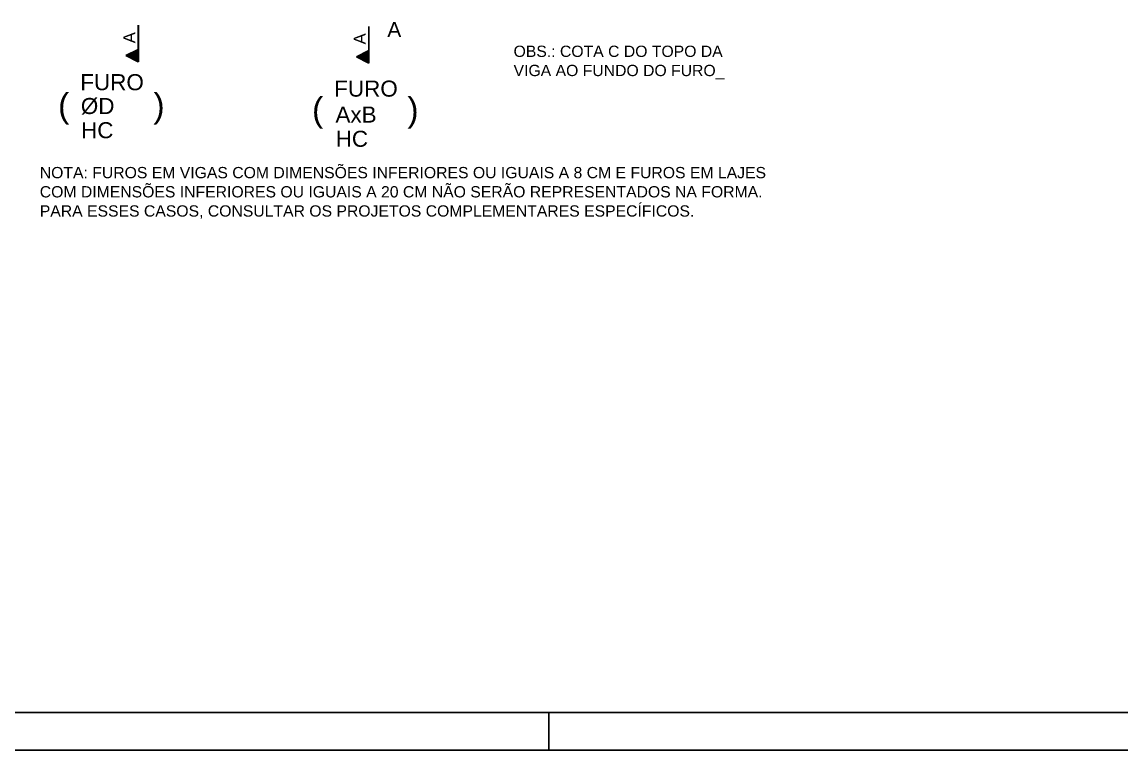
# Model space of a CAD drawing. Extents: x 0 to 119, y 0 to 84.
# Drawn here: x 49.38 to 78.62, y 0 to 19.36 of the extents above; entities that cross this region are included whole.
import ezdxf

# ---------------------------------------------------------------- set-up
doc = ezdxf.new("R2010")
doc.units = 0
doc.header["$MEASUREMENT"] = 0
for name, color, linetype in [('15', 12, 'CONTINUOUS'), ('3', 7, 'CONTINUOUS'), ('40', 7, 'CONTINUOUS'), ('7', 232, 'CONTINUOUS')]:
    doc.layers.add(name, color=color, linetype=linetype)
doc.styles.add('TQS_ARIAL', font='arial.ttf')

msp = doc.modelspace()

# ---------------------------------------------------------------- linework, layer by layer
at = {"layer": '3', "color": 7, "linetype": 'Continuous'}
for p, q in [((52.472793, 18.30335), (52.472793, 19.274836)), ((52.474186, 19.274836), (52.474186, 18.301091)), ((58.605522, 18.272538), (58.605522, 19.244025)), ((58.606915, 19.244025), (58.606915, 18.270279)), ((52.141986, 18.467191), (52.472794, 18.632595)), ((52.474186, 18.301091), (52.141986, 18.467191)), ((52.472794, 18.30335), (52.14511, 18.467191)), ((52.145111, 18.467191), (52.472793, 18.631033)), ((52.167539, 18.454414), (52.167539, 18.482586)), ((52.193093, 18.441638), (52.193093, 18.492746)), ((52.218648, 18.42886), (52.218648, 18.505522)), ((52.244201, 18.416084), (52.244201, 18.5183)), ((52.269755, 18.403307), (52.269755, 18.531076)), ((52.295309, 18.39053), (52.295309, 18.543853)), ((52.320863, 18.377753), (52.320863, 18.55663)), ((52.346417, 18.364977), (52.346417, 18.569407)), ((52.371971, 18.352199), (52.371971, 18.582183)), ((52.397524, 18.339422), (52.397524, 18.594961)), ((52.423079, 18.326645), (52.423079, 18.607737)), ((52.448633, 18.313868), (52.448633, 18.620515)), ((58.274715, 18.43638), (58.605523, 18.601784)), ((58.606915, 18.270279), (58.274715, 18.43638)), ((58.605523, 18.272538), (58.277839, 18.43638)), ((58.27784, 18.43638), (58.605522, 18.600221)), ((58.300268, 18.423603), (58.300268, 18.451774)), ((58.325822, 18.410826), (58.325822, 18.461934)), ((58.351377, 18.398049), (58.351377, 18.474711)), ((58.37693, 18.385272), (58.37693, 18.487488)), ((58.402484, 18.372495), (58.402484, 18.500265)), ((58.428038, 18.359719), (58.428038, 18.513042)), ((58.453592, 18.346941), (58.453592, 18.525818)), ((58.479146, 18.334165), (58.479146, 18.538596)), ((58.5047, 18.321388), (58.5047, 18.551372)), ((58.530253, 18.30861), (58.530253, 18.564149)), ((58.555808, 18.295833), (58.555808, 18.576926)), ((58.581362, 18.283057), (58.581362, 18.589704))]:
    msp.add_line(p, q, dxfattribs=at)
at = {"layer": '40', "linetype": 'Continuous'}
for p, q in [((63.4, 0.999998), (63.4, -0.000002)), ((0, 0), (117.9, -0.000002))]:
    msp.add_line(p, q, dxfattribs=at)
at = {"layer": '7', "color": 232, "linetype": 'Continuous'}
msp.add_line((117.9, 0.999998), (3, 0.999999), dxfattribs=at)

# ---------------------------------------------------------------- texts
at = {"layer": '15', "color": 12, "linetype": 'Continuous', "style": 'TQS_ARIAL'}
for s, p in [('NOTA: FUROS EM VIGAS COM DIMENSÕES INFERIORES OU IGUAIS A 8 CM E FUROS EM LAJES ', (49.850863, 15.205621)), ('COM DIMENSÕES INFERIORES OU IGUAIS A 20 CM NÃO SERÃO REPRESENTADOS NA FORMA.', (49.850863, 14.695621)), ('PARA ESSES CASOS, CONSULTAR OS PROJETOS COMPLEMENTARES ESPECÍFICOS.', (49.850863, 14.185621))]:
    msp.add_text(s, height=0.3, dxfattribs=at).set_placement(p)
at = {"layer": '3', "color": 7, "linetype": 'Continuous', "style": 'TQS_ARIAL'}
for s, height, p in [('A', 0.4, (59.097614, 18.961225)), ('OBS.: COTA C DO TOPO DA ', 0.3, (62.458274, 18.431828)), ('VIGA AO FUNDO DO FURO_', 0.3, (62.458274, 17.921828)), ('FURO', 0.427097, (50.92951, 17.547125)), ('FURO', 0.427097, (57.686181, 17.376147)), ('(         )', 0.641, (50.338012, 16.827823)), ('%%cD', 0.427097, (50.943444, 16.913548)), ('(         )', 0.641, (57.09579, 16.715482)), ('AxB', 0.427097, (57.718795, 16.685804)), ('HC', 0.427097, (50.949231, 16.269436)), ('HC', 0.427097, (57.724582, 16.041694))]:
    msp.add_text(s, height=height, dxfattribs=at).set_placement(p)
for p in [(52.394105, 18.794352), (58.526834, 18.763541)]:
    msp.add_text('A', height=0.320323, rotation=90, dxfattribs=at).set_placement(p)

doc.saveas('drawing.dxf')
